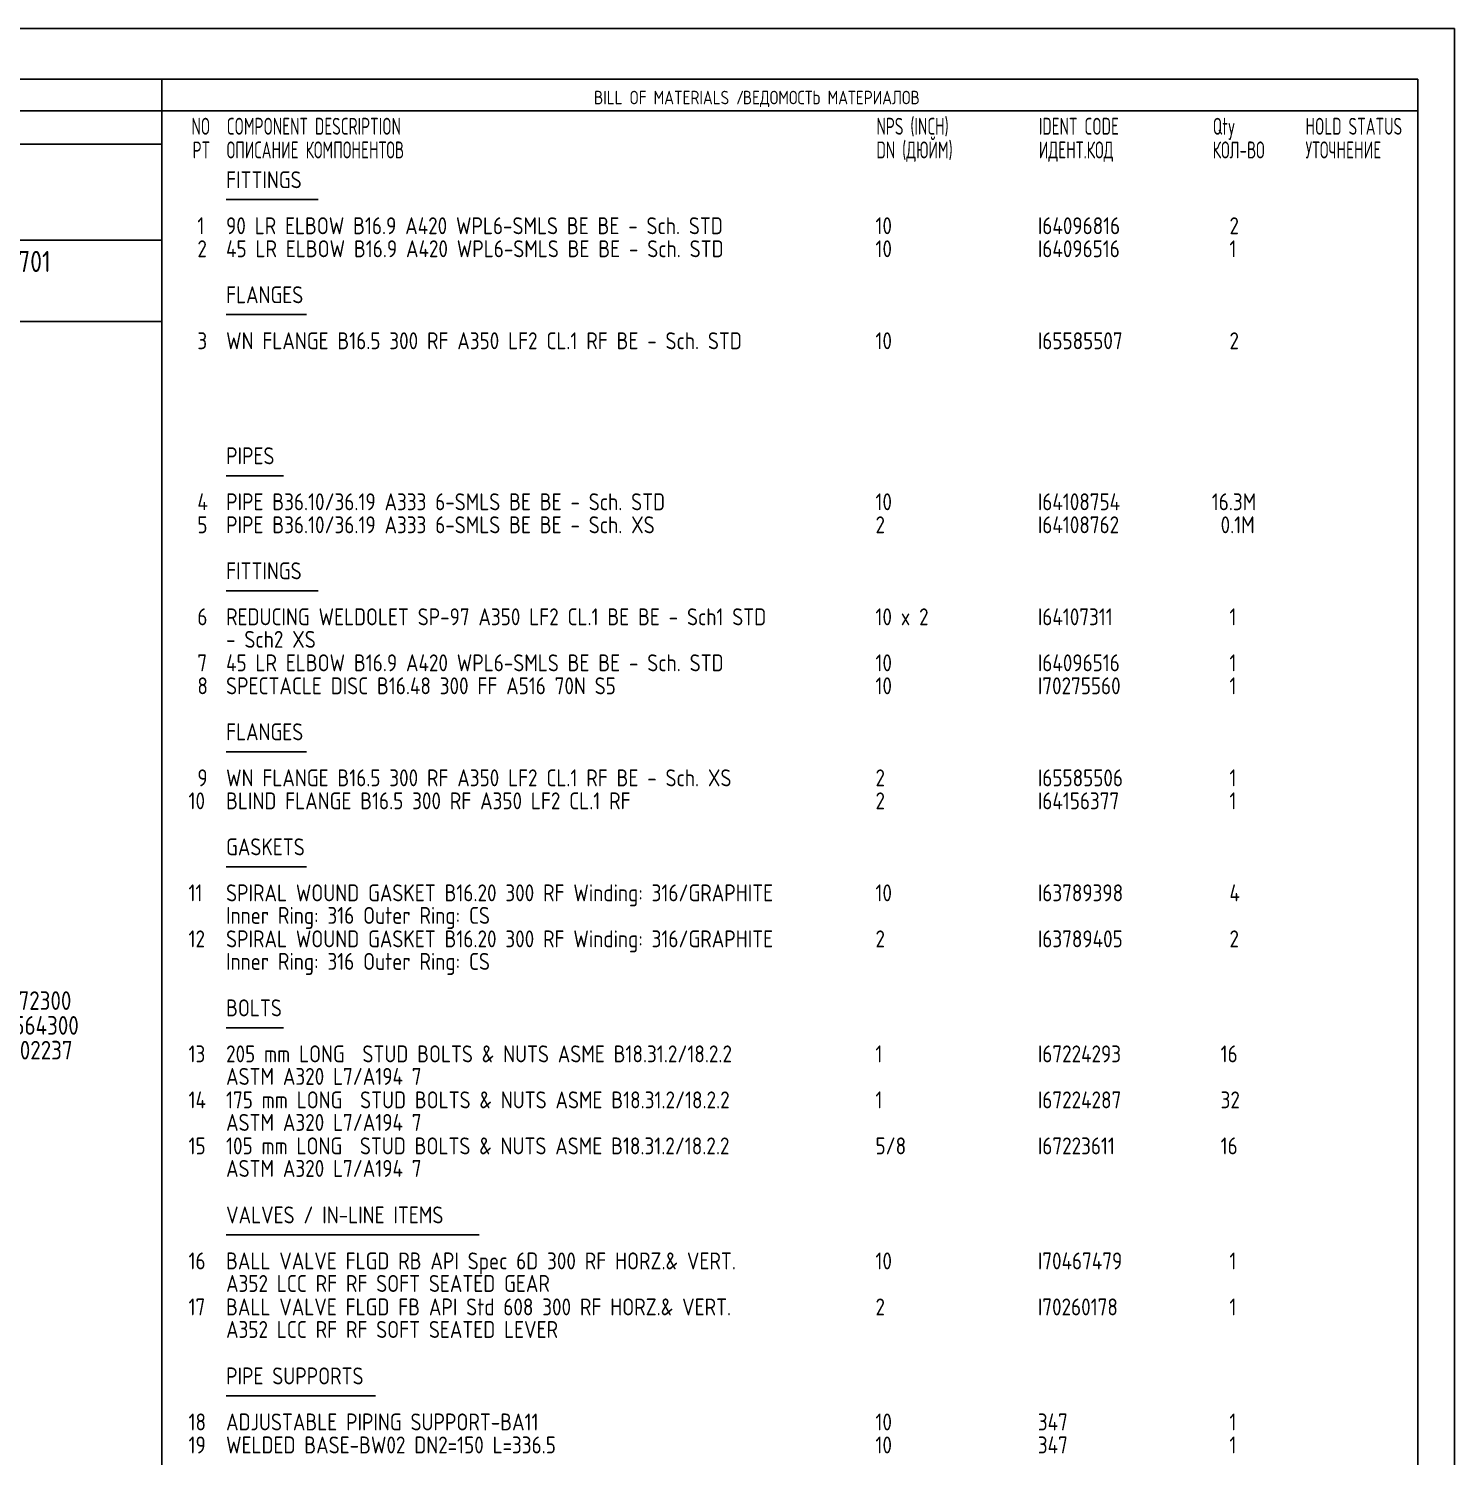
# Model space of a CAD drawing. Extents: x 0 to 594, y 0 to 420.
# Drawn here: x 383.2 to 594, y 208.9 to 420 of the extents above; entities that cross this region are included whole.
import ezdxf
from ezdxf.enums import TextEntityAlignment as Align

# ---------------------------------------------------------------- set-up
doc = ezdxf.new("R2010")
doc.units = 0
doc.header["$MEASUREMENT"] = 0
doc.linetypes.add('BORDER_2012_SLN$0$8001.Solid', pattern=[0])
for name, color, linetype in [('BORDER_2012_SLN$0$2', 7, 'Continuous'), ('BORDER_2012_SLN$0$GT_1', 7, 'Continuous'), ('GT_1', 7, 'Continuous')]:
    doc.layers.add(name, color=color, linetype=linetype)
for name, color, linetype, lineweight in [('BORDER_2012_SLN$0$BG_Level_1', 7, 'BORDER_2012_SLN$0$8001.Solid', 25), ('BORDER_2012_SLN$0$Level_1', 7, 'BORDER_2012_SLN$0$8001.Solid', 25), ('BORDER_2012_SLN$0$Level_18', 7, 'BORDER_2012_SLN$0$8001.Solid', 25)]:
    doc.layers.add(name, color=color, linetype=linetype, lineweight=lineweight)
doc.styles.add('BORDER_2012_SLN$0$GOST type A', font='GOST type A')
doc.styles.add('BORDER_2012_SLN$0$HTX1', font='')
doc.styles.add('HTX1', font='')
doc.styles.get('BORDER_2012_SLN$0$HTX1').set_extended_font_data('GOST type A')
doc.styles.get('HTX1').set_extended_font_data('GOST type A')

# ---------------------------------------------------------------- blocks, each defined once
blk = doc.blocks.new('BORDER_2012_SLN')
at = {"layer": 'BORDER_2012_SLN$0$2'}
blk.add_line((162.42, 407.85), (588.6, 407.85), dxfattribs=at)
at = {"layer": 'BORDER_2012_SLN$0$Level_1', "color": 7, "lineweight": -3}
for p, q in [((588.6, 412.5), (25.4, 412.5)), ((402.9, 7.5), (402.9, 412.5)), ((588.6, 412.5), (588.6, 7.5)), ((402.75, 402.9), (188.39, 402.9)), ((402.9, 388.7), (162.37, 388.68)), ((402.9, 376.7), (25.4, 376.7))]:
    blk.add_line(p, q, dxfattribs=at)
at = {"layer": 'BORDER_2012_SLN$0$Level_18', "color": 7, "lineweight": -3, "flags": 128}
blk.add_lwpolyline([(0, 0), (0, 420), (594, 420), (594, 0)], close=True, dxfattribs=at)
at = {"layer": 'BORDER_2012_SLN$0$BG_Level_1', "color": 7, "style": 'BORDER_2012_SLN$0$GOST type A'}
for s, p in [('BILL OF MATERIALS / ', (466.8, 408.8)), ('ВЕДОМОСТЬ МАТЕРИАЛОВ', (488.8, 408.8))]:
    blk.add_text(s, height=2, dxfattribs=at).set_placement(p)
at = {"layer": 'BORDER_2012_SLN$0$GT_1', "style": 'BORDER_2012_SLN$0$HTX1', "width": 0.8}
for s, p in [('NO', (410.06, 404.3)), ('PT', (410.06, 400.8))]:
    blk.add_text(s, height=2.5, dxfattribs=at).set_placement(p, align=Align.RIGHT)
for s, p in [('COMPONENT DESCRIPTION', (412.5, 404.3)), ('NPS (INCH)', (508.56, 404.3)), ('IDENT CODE', (532.56, 404.3)), ('Qty', (558.27, 404.3)), ('HOLD STATUS', (571.99, 404.3)), ('ОПИСАНИЕ КОМПОНЕНТОВ', (412.5, 400.8)), ('DN (ДЮЙМ)', (508.56, 400.8)), ('ИДЕНТ.КОД', (532.56, 400.8)), ('КОЛ-ВО', (558.27, 400.8)), ('УТОЧНЕНИЕ', (571.99, 400.8))]:
    blk.add_text(s, height=2.5, dxfattribs=at).set_placement(p)

msp = doc.modelspace()

# ---------------------------------------------------------------- linework, layer by layer
at = {"layer": 'GT_1', "flags": 128}
for points in [[(0, 0), (594, 0), (594, 420), (0, 420), (0, 0)], [(426.014, 394.704), (412.414, 394.704)], [(424.314, 377.697), (412.414, 377.697)], [(420.914, 353.888), (412.414, 353.888)], [(426.014, 336.881), (412.414, 336.881)], [(424.314, 313.071), (412.414, 313.071)], [(424.314, 296.065), (412.414, 296.065)], [(420.914, 272.255), (412.414, 272.255)], [(449.814, 241.643), (412.414, 241.643)], [(434.514, 217.833), (412.414, 217.833)]]:
    msp.add_lwpolyline(points, dxfattribs=at)

# ---------------------------------------------------------------- block references
at = {"linetype": 'Continuous'}
msp.add_blockref('BORDER_2012_SLN', (0, 0), dxfattribs=at)

# ---------------------------------------------------------------- texts
at = {"layer": 'GT_1', "style": 'HTX1', "width": 1.02}
for s, height, p in [('FITTINGS', 2.5, (412.414, 396.395)), ('  1', 2.5, (405.557, 389.592)), ('90 LR ELBOW B16.9 A420 WPL6-SMLS BE BE - Sch. STD', 2.5, (412.414, 389.592)), ('10', 2.5, (508.414, 389.592)), ('I64096816', 2.5, (532.414, 389.592)), ('  2', 2.5, (558.129, 389.592)), ('  2', 2.5, (405.557, 386.19)), ('45 LR ELBOW B16.9 A420 WPL6-SMLS BE BE - Sch. STD', 2.5, (412.414, 386.19)), ('10', 2.5, (508.414, 386.19)), ('I64096516', 2.5, (532.414, 386.19)), ('  1', 2.5, (558.129, 386.19)), ('SLN-2725-8779-25-F-2701', 3.125, (345, 384)), ('FLANGES', 2.5, (412.414, 379.388)), ('  3', 2.5, (405.557, 372.585)), ('WN FLANGE B16.5 300 RF A350 LF2 CL.1 RF BE - Sch. STD', 2.5, (412.414, 372.585)), ('10', 2.5, (508.414, 372.585)), ('I65585507', 2.5, (532.414, 372.585)), ('  2', 2.5, (558.129, 372.585)), ('PIPES', 2.5, (412.414, 355.578)), ('  4', 2.5, (405.557, 348.776)), ('PIPE B36.10/36.19 A333 6-SMLS BE BE - Sch. STD', 2.5, (412.414, 348.776)), ('10', 2.5, (508.414, 348.776)), ('I64108754', 2.5, (532.414, 348.776)), ('16.3M', 2.5, (558.129, 348.776)), ('  5', 2.5, (405.557, 345.374)), ('PIPE B36.10/36.19 A333 6-SMLS BE BE - Sch. XS', 2.5, (412.414, 345.374)), ('2', 2.5, (508.414, 345.374)), ('I64108762', 2.5, (532.414, 345.374)), (' 0.1M', 2.5, (558.129, 345.374)), ('FITTINGS', 2.5, (412.414, 338.571)), ('  6', 2.5, (405.557, 331.769)), ('REDUCING WELDOLET SP-97 A350 LF2 CL.1 BE BE - Sch1 STD', 2.5, (412.414, 331.769)), ('10 x 2', 2.5, (508.414, 331.769)), ('I64107311', 2.5, (532.414, 331.769)), ('  1', 2.5, (558.129, 331.769)), ('- Sch2 XS', 2.5, (412.414, 328.435)), ('  7', 2.5, (405.557, 324.966)), ('45 LR ELBOW B16.9 A420 WPL6-SMLS BE BE - Sch. STD', 2.5, (412.414, 324.966)), ('10', 2.5, (508.414, 324.966)), ('I64096516', 2.5, (532.414, 324.966)), ('  1', 2.5, (558.129, 324.966)), ('  8', 2.5, (405.557, 321.565)), ('SPECTACLE DISC B16.48 300 FF A516 70N S5', 2.5, (412.414, 321.565)), ('10', 2.5, (508.414, 321.565)), ('I70275560', 2.5, (532.414, 321.565)), ('  1', 2.5, (558.129, 321.565)), ('FLANGES', 2.5, (412.414, 314.762)), ('  9', 2.5, (405.557, 307.959)), ('WN FLANGE B16.5 300 RF A350 LF2 CL.1 RF BE - Sch. XS', 2.5, (412.414, 307.959)), ('2', 2.5, (508.414, 307.959)), ('I65585506', 2.5, (532.414, 307.959)), ('  1', 2.5, (558.129, 307.959)), (' 10', 2.5, (405.557, 304.558)), ('BLIND FLANGE B16.5 300 RF A350 LF2 CL.1 RF', 2.5, (412.414, 304.558)), ('2', 2.5, (508.414, 304.558)), ('I64156377', 2.5, (532.414, 304.558)), ('  1', 2.5, (558.129, 304.558)), ('GASKETS', 2.5, (412.414, 297.755)), (' 11', 2.5, (405.557, 290.952)), ('SPIRAL WOUND GASKET B16.20 300 RF Winding: 316/GRAPHITE', 2.5, (412.414, 290.952)), ('10', 2.5, (508.414, 290.952)), ('I63789398', 2.5, (532.414, 290.952)), ('  4', 2.5, (558.129, 290.952)), ('Inner Ring: 316 Outer Ring: CS', 2.5, (412.414, 287.619)), (' 12', 2.5, (405.557, 284.15)), ('SPIRAL WOUND GASKET B16.20 300 RF Winding: 316/GRAPHITE', 2.5, (412.414, 284.15)), ('2', 2.5, (508.414, 284.15)), ('I63789405', 2.5, (532.414, 284.15)), ('  2', 2.5, (558.129, 284.15)), ('Inner Ring: 316 Outer Ring: CS', 2.5, (412.414, 280.816)), ('E 2172300', 2.75, (376, 274.9)), ('BOLTS', 2.5, (412.414, 273.946)), ('N 3564300', 2.75, (376, 271.233)), ('EL+102237', 2.75, (376, 267.567)), (' 13', 2.5, (405.557, 267.143)), ('205 mm LONG  STUD BOLTS & NUTS ASME B18.31.2/18.2.2', 2.5, (412.414, 267.143)), ('1', 2.5, (508.414, 267.143)), ('I67224293', 2.5, (532.414, 267.143)), (' 16', 2.5, (558.129, 267.143)), ('ASTM A320 L7/A194 7', 2.5, (412.414, 263.81)), (' 14', 2.5, (405.557, 260.34)), ('175 mm LONG  STUD BOLTS & NUTS ASME B18.31.2/18.2.2', 2.5, (412.414, 260.34)), ('1', 2.5, (508.414, 260.34)), ('I67224287', 2.5, (532.414, 260.34)), (' 32', 2.5, (558.129, 260.34)), ('ASTM A320 L7/A194 7', 2.5, (412.414, 257.007)), (' 15', 2.5, (405.557, 253.537)), ('105 mm LONG  STUD BOLTS & NUTS ASME B18.31.2/18.2.2', 2.5, (412.414, 253.537)), ('5/8', 2.5, (508.414, 253.537)), ('I67223611', 2.5, (532.414, 253.537)), (' 16', 2.5, (558.129, 253.537)), ('ASTM A320 L7/A194 7', 2.5, (412.414, 250.204)), ('VALVES / IN-LINE ITEMS', 2.5, (412.414, 243.333)), (' 16', 2.5, (405.557, 236.531)), ('BALL VALVE FLGD RB API Spec 6D 300 RF HORZ.& VERT.', 2.5, (412.414, 236.531)), ('10', 2.5, (508.414, 236.531)), ('I70467479', 2.5, (532.414, 236.531)), ('  1', 2.5, (558.129, 236.531)), ('A352 LCC RF RF SOFT SEATED GEAR', 2.5, (412.414, 233.197)), (' 17', 2.5, (405.557, 229.728)), ('BALL VALVE FLGD FB API Std 608 300 RF HORZ.& VERT.', 2.5, (412.414, 229.728)), ('2', 2.5, (508.414, 229.728)), ('I70260178', 2.5, (532.414, 229.728)), ('  1', 2.5, (558.129, 229.728)), ('A352 LCC RF RF SOFT SEATED LEVER', 2.5, (412.414, 226.395)), ('PIPE SUPPORTS', 2.5, (412.414, 219.524)), (' 18', 2.5, (405.557, 212.721)), ('ADJUSTABLE PIPING SUPPORT-BA11', 2.5, (412.414, 212.721)), ('10', 2.5, (508.414, 212.721)), ('347', 2.5, (532.414, 212.721)), ('  1', 2.5, (558.129, 212.721)), (' 19', 2.5, (405.557, 209.32)), ('WELDED BASE-BW02 DN2=150 L=336.5', 2.5, (412.414, 209.32)), ('10', 2.5, (508.414, 209.32)), ('347', 2.5, (532.414, 209.32)), ('  1', 2.5, (558.129, 209.32))]:
    msp.add_text(s, height=height, dxfattribs=at).set_placement(p)

doc.saveas('drawing.dxf')
